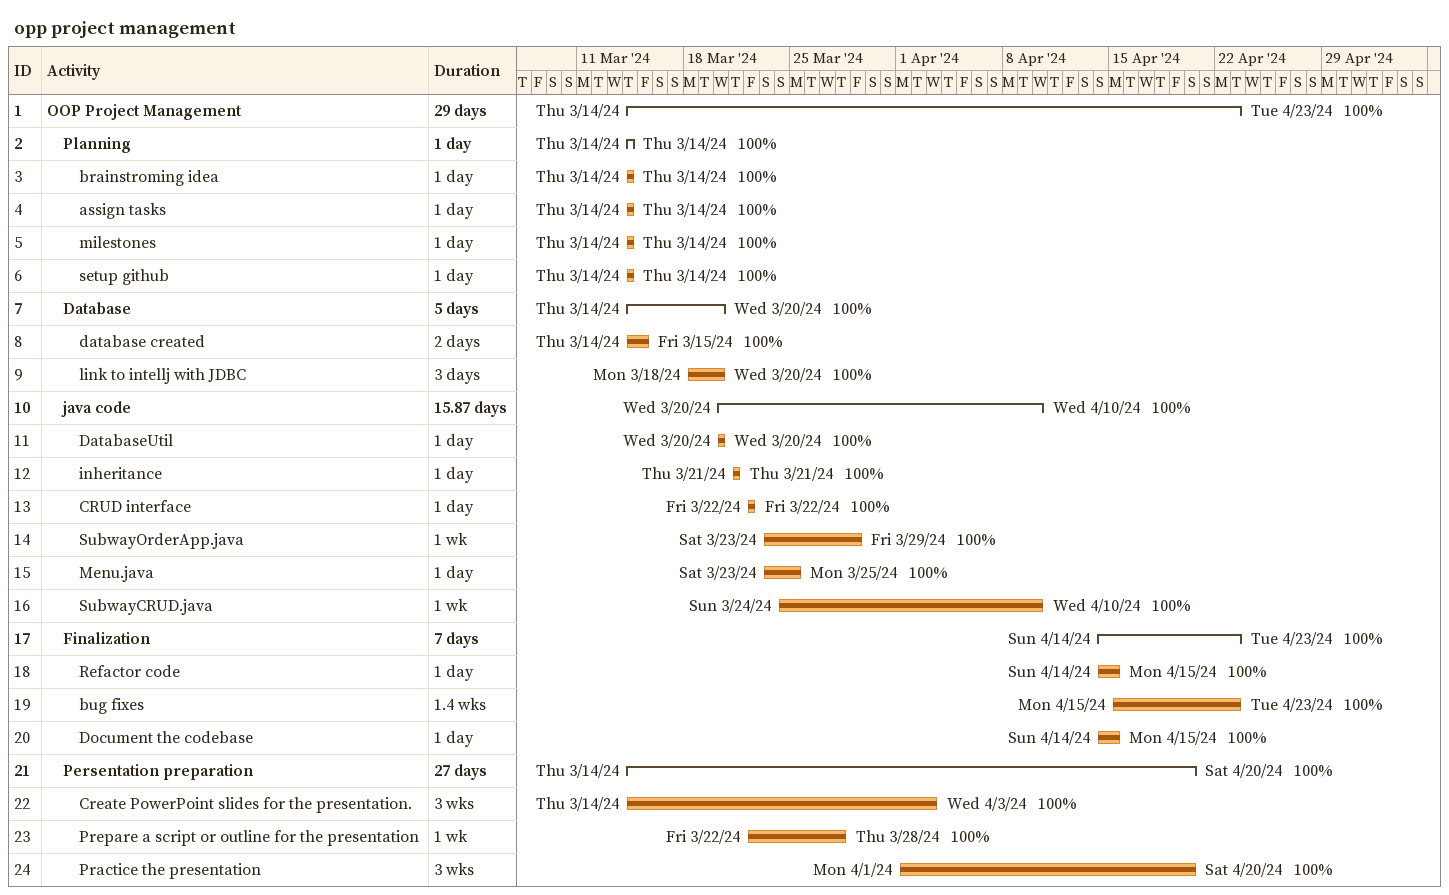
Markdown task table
opp project management

| ID | Level | Task | Duration | Start | Finish | % complete |
|---|---|---|---|---|---|---|
| 1 | 1 | **OOP Project Management** | 29d | 2024-03-14 | 2024-04-23 | 100 |
| 2 | 2 | **Planning** | 1d | 2024-03-14 | 2024-03-14 | 100 |
| 3 | 3 | brainstroming idea | 1d | 2024-03-14 | 2024-03-14 | 100 |
| 4 | 3 | assign tasks | 1d | 2024-03-14 | 2024-03-14 | 100 |
| 5 | 3 | milestones | 1d | 2024-03-14 | 2024-03-14 | 100 |
| 6 | 3 | setup github | 1d | 2024-03-14 | 2024-03-14 | 100 |
| 7 | 2 | **Database** | 5d | 2024-03-14 | 2024-03-20 | 100 |
| 8 | 3 | database created | 2d | 2024-03-14 | 2024-03-15 | 100 |
| 9 | 3 | link to intellj with JDBC | 3d | 2024-03-18 | 2024-03-20 | 100 |
| 10 | 2 | **java code** | 15.87d | 2024-03-20 | 2024-04-10 | 100 |
| 11 | 3 | DatabaseUtil | 1d | 2024-03-20 | 2024-03-20 | 100 |
| 12 | 3 | inheritance | 1d | 2024-03-21 | 2024-03-21 | 100 |
| 13 | 3 | CRUD interface | 1d | 2024-03-22 | 2024-03-22 | 100 |
| 14 | 3 | SubwayOrderApp.java | 1w | 2024-03-23 | 2024-03-29 | 100 |
| 15 | 3 | Menu.java | 1d | 2024-03-23 | 2024-03-25 | 100 |
| 16 | 3 | SubwayCRUD.java | 1w | 2024-03-24 | 2024-04-10 | 100 |
| 17 | 2 | **Finalization** | 7d | 2024-04-14 | 2024-04-23 | 100 |
| 18 | 3 | Refactor code | 1d | 2024-04-14 | 2024-04-15 | 100 |
| 19 | 3 | bug fixes | 1.4w | 2024-04-15 | 2024-04-23 | 100 |
| 20 | 3 | Document the codebase | 1d | 2024-04-14 | 2024-04-15 | 100 |
| 21 | 2 | **Persentation preparation** | 27d | 2024-03-14 | 2024-04-20 | 100 |
| 22 | 3 | Create PowerPoint slides for the presentation. | 3w | 2024-03-14 | 2024-04-03 | 100 |
| 23 | 3 | Prepare a script or outline for the presentation | 1w | 2024-03-22 | 2024-03-28 | 100 |
| 24 | 3 | Practice the presentation | 3w | 2024-04-01 | 2024-04-20 | 100 |
